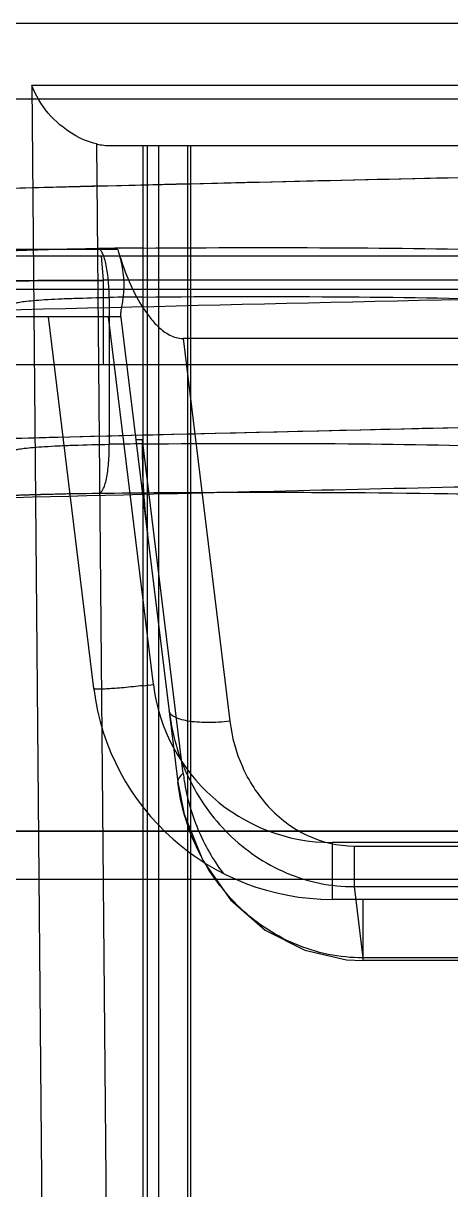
# Model space of a CAD drawing. Header units: millimetres. Extents: x 29875 to 31218, y -21313 to -20364.
# Drawn here: x 30519.76 to 30523.32, y -21055.61 to -21045.88 of the extents above; entities that cross this region are included whole.
import ezdxf

# ---------------------------------------------------------------- set-up
doc = ezdxf.new("R2010")
doc.units = ezdxf.units.MM
doc.header["$LTSCALE"] = 8
doc.layers.add('Cav-cor', color=30, linetype='Continuous')
doc.layers.add('WT', color=4, linetype='Continuous')

# ---------------------------------------------------------------- blocks, each defined once
blk = doc.blocks.new('20160903.150408')
at = {"layer": 'Cav-cor', "color": 241}
for p, q in [((-118.4345, 25.348), (-100.9869, 25.348)), ((-107.9865, 24.8335), (-107.8926, 14.3275)), ((-107.9865, 24.8335), (-101.8806, 24.8335)), ((-101.7036, 24.7167), (-117.3361, 24.7167)), ((-107.4469, 24.3421), (-107.3575, 14.332)), ((-107.3248, 24.328), (-102.8191, 24.328)), ((-107.0586, 13.516), (-107.0586, 24.328)), ((-107.026, 24.328), (-107.026, 14.332)), ((-106.9297, 24.328), (-106.9297, 13.53)), ((-106.6896, 24.328), (-106.6896, 14.332)), ((-106.6639, 24.328), (-106.6639, 14.332)), ((-107.271, 23.4633), (-109.386, 23.4633)), ((-119.2729, 23.41), (-89.5433, 23.41)), ((-107.4095, 23.41), (-107.3915, 23.205)), ((-107.3915, 23.205), (-107.3915, 22.5)), ((-99.6085, 23.205), (-107.3915, 23.205)), ((-117.1974, 23.1313), (-101.4541, 23.1313)), ((-107.341, 23.0627), (-107.341, 21.8379)), ((-107.244, 22.9), (-110.1, 22.9)), ((-107.4696, 19.8006), (-107.8485, 22.9)), ((-106.9732, 19.8351), (-107.3479, 22.9)), ((-107.2461, 22.9171), (-106.7698, 19.0209)), ((-106.7265, 22.7204), (-106.3362, 19.5278)), ((-102.4645, 22.7204), (-106.7265, 22.7204)), ((-101.1011, 22.5), (-121.0837, 22.5)), ((-103.8594, 21.9882), (-107.0586, 21.9128)), ((-107.0586, 21.9128), (-111.653, 21.7933)), ((-107.0652, 21.8739), (-107.1186, 21.8739)), ((-106.7252, 19.0931), (-107.0652, 21.8739)), ((-107.9146, 21.4205), (-107.7038, 21.4256)), ((-107.7038, 21.4256), (-107.468, 21.4294)), ((-107.4316, 21.4301), (-107.4281, 21.4299)), ((-101.1764, 18.6124), (-113.0086, 18.6124)), ((-111.9716, 18.6089), (-103.6791, 18.6124)), ((-105.4843, 18.5171), (-105.4843, 18.0433)), ((-103.8972, 18.5171), (-105.4843, 18.5171)), ((-105.3007, 18.4878), (-105.3007, 18.1491)), ((-105.3007, 18.4878), (-104.1099, 18.4878)), ((-103.267, 18.208), (-114.1691, 18.208)), ((-105.3007, 18.1491), (-105.2281, 17.5556)), ((-105.3007, 18.1491), (-104.1099, 18.1491)), ((-103.8972, 18.0433), (-105.4843, 18.0433)), ((-105.2281, 18.0433), (-105.2281, 17.5333)), ((-104.2207, 17.5556), (-105.2281, 17.5556)), ((-104.2207, 17.5333), (-105.2281, 17.5333))]:
    blk.add_line(p, q, dxfattribs=at)
for points in [[(-100.9208, 24.1357), (-105.1834, 24.0441), (-109.5281, 23.9382), (-113.5355, 23.8281)], [(-108.4346, 21.3932), (-108.4363, 21.3929), (-108.4347, 21.3931), (-108.4177, 21.3951), (-108.3886, 21.398), (-108.3489, 21.4012), (-108.2995, 21.4045), (-108.2406, 21.4079), (-108.1722, 21.4112), (-108.0948, 21.4145), (-108.0088, 21.4176), (-107.9146, 21.4205)], [(-107.468, 21.4294), (-106.8643, 21.435), (-106.0926, 21.4376), (-105.3338, 21.4351), (-104.6119, 21.4277), (-103.95, 21.4156), (-103.5008, 21.4035)], [(-106.7698, 19.0209), (-106.717, 18.7539), (-106.5611, 18.3668), (-106.3305, 18.0404), (-106.0413, 17.7877), (-105.7128, 17.6193), (-105.3662, 17.5401), (-105.2281, 17.5333)]]:
    blk.add_lwpolyline(points, dxfattribs=at)
for centre, radius, start, end in [((-71.4064, -1452.1307), 1476.5603, 91.2620357, 91.3842677), ((-76.0178, -1266.8451), 1291.2174, 91.378322, 91.6646488), ((-106.1337, -88.7577), 112.2356, 90.4723, 90.66389), ((-104.6995, 24.2226), 2.6812, 196.45108, 197.64262), ((-111.2186, 734.9187), 711.724, 269.781843, 270.3080917), ((-73.0251, -1418.6595), 1442.0443, 91.1219529, 91.5902793), ((-106.1668, -68.7109), 91.7811, 90.556858, 90.733036), ((-71.3228, -1431.3265), 1453.6789, 91.1535687, 91.5892924), ((-106.1671, -69.9716), 91.817, 90.558019, 90.732585), ((-75.2985, -1295.2298), 1317.0316, 91.3823796, 91.5936326), ((-71.5524, -1447.1977), 1469.0457, 91.260468, 91.385452), ((-105.4843, 20.0433), 2, 186.97, 270), ((-108.1189, 29.2305), 9.4651, 276.4259, 276.95217), ((-105.4853, 20.0166), 1.4989, 186.98959, 269.99943), ((-104.9572, 19.3092), 1.7811, 186.9698, 188.9403)]:
    blk.add_arc(centre, radius, start, end, dxfattribs=at)
for centre, major_axis, ratio, start_param, end_param in [((-107.3248, 24.838), (0.5223, 0), 0.976405, 4.47643, 4.712389), ((-106.517, 21.1556), (-0.2131, 1.7433), 0.290394, 1.11092, 1.570796)]:
    blk.add_ellipse(centre, major_axis=major_axis, ratio=ratio, start_param=start_param, end_param=end_param, dxfattribs=at)
for points, knots in [([(-107.4469, 24.3421), (-107.5152, 24.3582), (-107.7463, 24.4574), (-107.9261, 24.6652), (-107.9865, 24.8335)], [0, 0, 0, 0, 0.281744, 1, 1, 1, 1]), ([(-108.5344, 23.421), (-108.5223, 23.4257), (-108.4851, 23.4307), (-108.4141, 23.4387), (-108.311, 23.4454), (-108.1789, 23.4523), (-108.0208, 23.4582), (-107.7697, 23.4655), (-107.5716, 23.4688), (-107.4342, 23.4704)], [0, 0, 0, 0, 0.035328, 0.100867, 0.195238, 0.316252, 0.460938, 0.625847, 1, 1, 1, 1]), ([(-107.341, 23.0627), (-107.3416, 23.1137), (-107.3466, 23.2087), (-107.3626, 23.3206), (-107.3818, 23.3936), (-107.397, 23.4324), (-107.4128, 23.4587), (-107.4275, 23.4694), (-107.4342, 23.4704)], [0, 0, 0, 0, 0.356055, 0.663531, 0.78598, 0.882837, 0.952784, 1, 1, 1, 1]), ([(-107.0589, 23.4741), (-106.4982, 23.4788), (-105.4313, 23.48), (-104.3645, 23.4663), (-103.8585, 23.4541)], [0, 0, 0, 0, 0.525548, 1, 1, 1, 1]), ([(-107.3915, 23.205), (-108.3644, 23.1998), (-110.2695, 23.1933), (-112.6132, 23.1945), (-114.3983, 23.2016), (-115.6371, 23.2095), (-116.7912, 23.2202), (-117.8497, 23.2334), (-118.8032, 23.249), (-119.6436, 23.2667), (-120.2701, 23.2838), (-120.7099, 23.2988), (-120.9924, 23.31), (-121.2427, 23.3215), (-121.4603, 23.3333), (-121.645, 23.3455), (-121.7966, 23.3578), (-121.915, 23.3704), (-121.9998, 23.3827), (-122.0505, 23.3941), (-122.0735, 23.4038), (-122.0796, 23.4101), (-122.0799, 23.4128)], [0, 0, 0, 0, 0.198551, 0.388793, 0.478313, 0.562867, 0.641629, 0.713855, 0.778905, 0.836237, 0.885402, 0.906811, 0.926055, 0.943105, 0.957938, 0.970534, 0.980881, 0.988974, 0.994812, 0.998424, 0.999431, 1, 1, 1, 1]), ([(-107.256, 23.41), (-107.2419, 23.3567), (-107.22, 23.2541), (-107.2187, 23.128), (-107.229, 23.041), (-107.2379, 22.9896), (-107.2448, 22.9497), (-107.2472, 22.9264), (-107.2461, 22.9171)], [0, 0, 0, 0, 0.332362, 0.629416, 0.75494, 0.860657, 0.943364, 1, 1, 1, 1]), ([(-107.2547, 23.41), (-107.2319, 23.3376), (-107.1792, 23.1949), (-107.0942, 23.0244), (-107.0085, 22.8985), (-106.9323, 22.813), (-106.8408, 22.7431), (-106.7645, 22.7204), (-106.7265, 22.7204)], [0, 0, 0, 0, 0.249726, 0.499479, 0.624522, 0.749649, 0.874859, 1, 1, 1, 1]), ([(-108.1269, 23.0133), (-108.1186, 23.0178), (-108.0918, 23.0231), (-108.0412, 23.0309), (-107.9674, 23.0377), (-107.8731, 23.0445), (-107.7601, 23.0505), (-107.5807, 23.0577), (-107.4392, 23.0611), (-107.341, 23.0627)], [0, 0, 0, 0, 0.035989, 0.101762, 0.196168, 0.317101, 0.461633, 0.626339, 1, 1, 1, 1]), ([(-107.0588, 23.0659), (-106.4905, 23.0714), (-105.4236, 23.0723), (-104.3567, 23.0552), (-103.8583, 23.0392)], [0, 0, 0, 0, 0.532662, 1, 1, 1, 1]), ([(-108.1269, 21.7884), (-108.1186, 21.793), (-108.0918, 21.7983), (-108.0412, 21.8061), (-107.9674, 21.8129), (-107.8731, 21.8197), (-107.7601, 21.8257), (-107.5808, 21.8329), (-107.4392, 21.8363), (-107.341, 21.8379)], [0, 0, 0, 0, 0.035982, 0.101762, 0.196165, 0.317097, 0.461629, 0.626335, 1, 1, 1, 1]), ([(-107.4281, 21.4299), (-107.4125, 21.4301), (-107.3916, 21.4605), (-107.3762, 21.5019), (-107.3631, 21.5532), (-107.3529, 21.6141), (-107.3427, 21.7102), (-107.3404, 21.7859), (-107.341, 21.8379)], [0, 0, 0, 0, 0.109004, 0.204048, 0.326083, 0.471965, 0.636998, 1, 1, 1, 1]), ([(-107.0613, 21.841), (-106.4914, 21.8466), (-105.4218, 21.8475), (-104.3523, 21.8303), (-103.8529, 21.8142)], [0, 0, 0, 0, 0.532837, 1, 1, 1, 1]), ([(-108.5318, 21.3807), (-108.5198, 21.3855), (-108.4825, 21.3904), (-108.4116, 21.3984), (-108.3084, 21.4052), (-108.1763, 21.412), (-108.0182, 21.418), (-107.7671, 21.4252), (-107.569, 21.4285), (-107.4316, 21.4301)], [0, 0, 0, 0, 0.035316, 0.100868, 0.195236, 0.316249, 0.460938, 0.625846, 1, 1, 1, 1]), ([(-107.4316, 21.4301), (-106.7296, 21.4383), (-105.4145, 21.4413), (-104.0994, 21.4228), (-103.4867, 21.4036)], [0, 0, 0, 0, 0.533863, 1, 1, 1, 1]), ([(-107.0596, 19.8249), (-107.1133, 19.8189), (-107.1906, 19.8108), (-107.2883, 19.8025), (-107.3486, 19.7982), (-107.3979, 19.7957), (-107.434, 19.795), (-107.4564, 19.7961), (-107.4663, 19.7978), (-107.4694, 19.7996), (-107.4696, 19.8006)], [0, 0, 0, 0, 0.393299, 0.565085, 0.71346, 0.833925, 0.92298, 0.978154, 0.992874, 1, 1, 1, 1]), ([(-106.8424, 19.615), (-106.8191, 19.4241), (-106.7106, 19.0467), (-106.4279, 18.6442), (-106.1284, 18.3969), (-105.8718, 18.2562), (-105.5924, 18.1684), (-105.3977, 18.1488), (-105.3007, 18.1491)], [0, 0, 0, 0, 0.24886, 0.498151, 0.623477, 0.748923, 0.874451, 1, 1, 1, 1]), ([(-106.3362, 19.5278), (-106.3991, 19.5208), (-106.4913, 19.5152), (-106.6089, 19.5197), (-106.6841, 19.5283), (-106.7476, 19.5427), (-106.8034, 19.5629), (-106.8397, 19.5929), (-106.8424, 19.615)], [0, 0, 0, 0, 0.354538, 0.515436, 0.658224, 0.778985, 0.875465, 1, 1, 1, 1]), ([(-106.3362, 19.5278), (-106.3203, 19.3981), (-106.2505, 19.1405), (-106.0331, 18.8014), (-105.7077, 18.5522), (-105.4358, 18.4878), (-105.3007, 18.4878)], [0, 0, 0, 0, 0.245962, 0.494162, 0.745667, 1, 1, 1, 1]), ([(-106.7252, 19.0931), (-106.7326, 19.0875), (-106.7541, 19.0695), (-106.7722, 19.0407), (-106.7698, 19.0214)], [0, 0, 0, 0, 0.322127, 1, 1, 1, 1]), ([(-105.2281, 17.5556), (-105.3251, 17.5552), (-105.5198, 17.5748), (-105.7991, 17.6625), (-106.0557, 17.8032), (-106.3551, 18.0504), (-106.6379, 18.4528), (-106.7464, 18.8301), (-106.7698, 19.0209)], [0, 0, 0, 0, 0.125552, 0.251082, 0.376531, 0.501857, 0.751144, 1, 1, 1, 1]), ([(-106.7167, 19.0324), (-106.695, 18.8943), (-106.6185, 18.6211), (-106.4781, 18.3742), (-106.3933, 18.2617)], [0, 0, 0, 0, 0.498223, 1, 1, 1, 1])]:
    blk.add_open_spline(points, degree=3, knots=knots, dxfattribs=at)

msp = doc.modelspace()

# ---------------------------------------------------------------- block references
at = {"layer": 'WT'}
msp.add_blockref('20160903.150408', (30627.8198, -21071.2329), dxfattribs=at)

doc.saveas('drawing.dxf')
